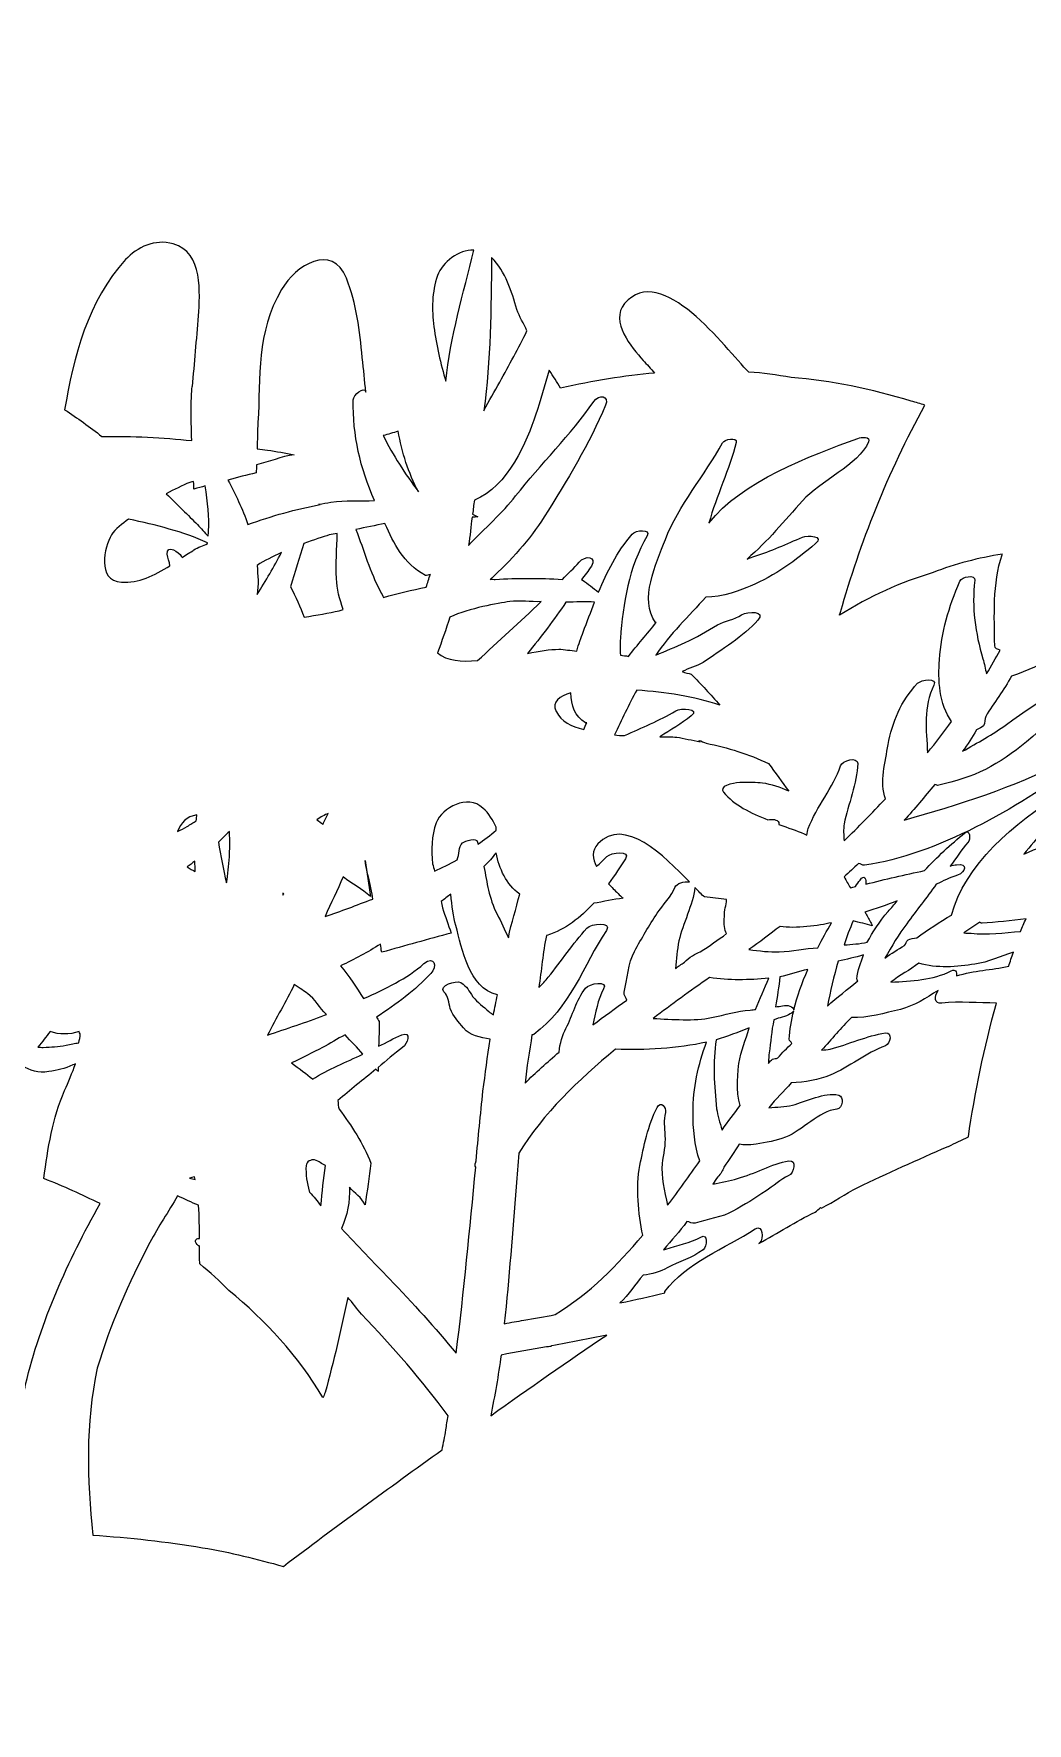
# Model space of a CAD drawing. Extents: x -2 to 9008, y -1000 to 0.
# Drawn here: x 1768.71 to 1790.6, y -716.42 to -679.17 of the extents above; entities that cross this region are included whole.
import ezdxf

# ---------------------------------------------------------------- set-up
doc = ezdxf.new("R2010")
doc.units = 0
doc.header["$MEASUREMENT"] = 0
doc.layers.add('Layer 1', color=7, linetype='Continuous')

# ---------------------------------------------------------------- blocks, each defined once
blk = doc.blocks.new('block 7')
at = {"layer": 'Layer 1', "lineweight": 0}
for points, knots in [([(1144.958, 0), (1144.958, 0), (1144.958, -387.67), (1144.958, -387.67), (1144.958, -387.67), (1144.958, -389.9), (1144.958, -389.9), (1144.958, -389.9), (1144.958, -402.58), (1144.958, -402.58), (1144.958, -402.58), (1144.958, -409.55), (1144.958, -409.55), (1144.958, -409.55), (1144.958, -416.56), (1144.958, -416.56), (1144.958, -416.56), (1144.958, -422.52), (1144.958, -422.52), (1144.958, -422.52), (1144.958, -455.49), (1144.958, -455.49), (1144.958, -455.49), (1144.958, -470.32), (1144.958, -470.32), (1144.958, -470.32), (1144.958, -475.2), (1144.958, -475.2), (1144.678, -475.57), (1144.208, -475.88), (1143.438, -475.88), (1142.388, -475.88), (1143.608, -476.45), (1144.958, -476.67), (1144.958, -476.67), (1144.958, -485.16), (1144.958, -485.16), (1144.958, -485.16), (1144.958, -492.24), (1144.958, -492.24), (1144.958, -492.24), (1144.958, -500.31), (1144.958, -500.31), (1144.958, -500.31), (1144.958, -518.7), (1144.958, -518.7), (1144.958, -518.7), (1144.958, -531.82), (1144.958, -531.82), (1144.958, -531.82), (1144.958, -558.91), (1144.958, -558.91), (1144.958, -558.91), (1144.958, -597.92), (1144.958, -597.92), (1144.958, -597.92), (1144.958, -624.27), (1144.958, -624.27), (1144.958, -624.27), (1144.958, -625.85), (1144.958, -625.85), (1144.958, -625.85), (1144.958, -634.75), (1144.958, -634.75), (1144.958, -634.75), (1144.958, -703.41), (1144.958, -703.41), (1144.958, -703.41), (1144.958, -1000), (1144.958, -1000), (1144.958, -1000), (2144.958, -1000), (2144.958, -1000), (2144.958, -1000), (2144.958, -576.68), (2144.958, -576.68), (2144.958, -576.68), (2144.958, 0), (2144.958, 0), (2144.958, 0), (1144.958, 0), (1144.958, 0)], [0, 0, 0, 0, 1, 1, 1, 2, 2, 2, 3, 3, 3, 4, 4, 4, 5, 5, 5, 6, 6, 6, 7, 7, 7, 8, 8, 8, 9, 9, 9, 10, 10, 10, 11, 11, 11, 12, 12, 12, 13, 13, 13, 14, 14, 14, 15, 15, 15, 16, 16, 16, 17, 17, 17, 18, 18, 18, 19, 19, 19, 20, 20, 20, 21, 21, 21, 22, 22, 22, 23, 23, 23, 24, 24, 24, 25, 25, 25, 26, 26, 26, 27, 27, 27, 27]), ([(1772.338, -685.39), (1772.298, -685.91), (1772.248, -686.43), (1772.208, -686.95), (1772.208, -686.95), (1772.198, -686.95), (1772.198, -686.95), (1772.188, -687.09), (1772.178, -687.23), (1772.178, -687.37), (1772.168, -687.63), (1772.188, -687.88), (1772.188, -688.14), (1771.558, -688.07), (1770.878, -688.04), (1770.208, -688.05), (1769.948, -687.84), (1769.668, -687.64), (1769.388, -687.46), (1769.578, -686.31), (1769.908, -685.04), (1770.728, -684.15), (1770.988, -683.87), (1771.378, -683.69), (1771.778, -683.8), (1772.448, -683.98), (1772.368, -684.91), (1772.338, -685.39)], [0, 0, 0, 0, 1, 1, 1, 2, 2, 2, 3, 3, 3, 4, 4, 4, 5, 5, 5, 6, 6, 6, 7, 7, 7, 8, 8, 8, 9, 9, 9, 9]), ([(1773.858, -688.35), (1773.788, -688.34), (1773.708, -688.33), (1773.628, -688.32), (1773.638, -688.12), (1773.638, -687.93), (1773.648, -687.74), (1773.708, -686.73), (1773.608, -685.76), (1774.168, -684.81), (1774.478, -684.27), (1775.288, -683.78), (1775.598, -684.56), (1775.828, -685.12), (1775.888, -685.72), (1775.948, -686.31), (1775.978, -686.57), (1775.998, -686.82), (1776.028, -687.07), (1775.988, -686.92), (1775.748, -687.14), (1775.748, -687.24), (1775.738, -688.03), (1775.898, -688.74), (1776.218, -689.46), (1775.898, -689.48), (1775.578, -689.44), (1775.258, -689.5), (1775.168, -689.51), (1775.078, -689.53), (1774.988, -689.54), (1774.998, -689.55), (1775.008, -689.55), (1775.018, -689.55), (1774.488, -689.65), (1773.948, -689.8), (1773.428, -689.99), (1773.308, -689.64), (1773.148, -689.32), (1772.988, -689.01), (1773.198, -688.95), (1773.398, -688.9), (1773.608, -688.85), (1773.608, -688.79), (1773.618, -688.73), (1773.618, -688.67), (1773.898, -688.61), (1774.158, -688.49), (1774.448, -688.45), (1774.248, -688.41), (1774.058, -688.38), (1773.858, -688.35)], [0, 0, 0, 0, 1, 1, 1, 2, 2, 2, 3, 3, 3, 4, 4, 4, 5, 5, 5, 6, 6, 6, 7, 7, 7, 8, 8, 8, 9, 9, 9, 10, 10, 10, 11, 11, 11, 12, 12, 12, 13, 13, 13, 14, 14, 14, 15, 15, 15, 16, 16, 16, 17, 17, 17, 17]), ([(1777.788, -686.83), (1777.678, -686.45), (1777.578, -686.04), (1777.528, -685.63), (1777.478, -685.25), (1777.478, -684.86), (1777.608, -684.5), (1777.718, -684.2), (1778.068, -683.93), (1778.408, -683.94), (1778.178, -684.89), (1777.888, -685.86), (1777.788, -686.83)], [0, 0, 0, 0, 1, 1, 1, 2, 2, 2, 3, 3, 3, 4, 4, 4, 4]), ([(1779.768, -687.58), (1779.878, -687.25), (1779.968, -686.92), (1780.068, -686.59), (1780.158, -686.72), (1780.238, -686.85), (1780.318, -686.98), (1781.038, -686.82), (1781.728, -686.71), (1782.388, -686.65), (1782.308, -686.55), (1782.218, -686.46), (1782.138, -686.37), (1781.888, -686.09), (1781.398, -685.51), (1781.728, -685.12), (1782.548, -684.17), (1783.948, -686.11), (1784.468, -686.63), (1784.778, -686.65), (1785.088, -686.69), (1785.398, -686.75), (1786.288, -686.81), (1787.168, -687), (1788.048, -687.27), (1788.148, -687.3), (1788.248, -687.32), (1788.348, -687.36), (1787.528, -688.84), (1786.918, -690.41), (1786.488, -691.92), (1786.478, -691.95), (1786.468, -691.97), (1786.468, -691.99), (1787.128, -691.57), (1787.818, -691.26), (1788.528, -691.05), (1789.018, -690.85), (1789.528, -690.73), (1790.058, -690.64), (1790.058, -690.64), (1790.048, -690.65), (1790.048, -690.66), (1789.838, -691.28), (1789.878, -692.03), (1789.888, -692.66), (1789.888, -692.73), (1789.958, -692.74), (1790.008, -692.76), (1789.908, -692.93), (1789.818, -693.11), (1789.708, -693.28), (1789.678, -693.17), (1789.658, -693.06), (1789.628, -692.95), (1789.458, -692.38), (1789.378, -691.82), (1789.448, -691.22), (1789.468, -691.08), (1789.158, -691.14), (1789.118, -691.24), (1788.878, -691.8), (1788.708, -692.37), (1788.668, -692.97), (1788.638, -693.4), (1788.658, -693.96), (1788.938, -694.33), (1788.768, -694.56), (1788.588, -694.8), (1788.408, -695.02), (1788.378, -694.52), (1788.308, -694.01), (1788.548, -693.53), (1788.638, -693.36), (1788.268, -693.41), (1788.188, -693.49), (1787.818, -693.88), (1787.628, -694.35), (1787.538, -694.84), (1787.478, -695.22), (1787.348, -695.67), (1787.478, -696.04), (1787.178, -696.35), (1786.888, -696.66), (1786.568, -696.96), (1786.558, -696.84), (1786.548, -696.71), (1786.568, -696.59), (1786.658, -696.16), (1786.858, -695.69), (1786.868, -695.26), (1786.868, -695.1), (1786.528, -695.19), (1786.488, -695.31), (1786.328, -695.79), (1785.958, -696.21), (1785.778, -696.69), (1785.758, -696.73), (1785.758, -696.79), (1785.748, -696.84), (1785.578, -696.76), (1785.398, -696.7), (1785.218, -696.63), (1785.188, -696.62), (1785.168, -696.61), (1785.128, -696.6), (1785.128, -696.59), (1785.138, -696.57), (1785.128, -696.56), (1785.098, -696.49), (1784.988, -696.48), (1784.888, -696.5), (1784.508, -696.35), (1784.148, -696.18), (1783.908, -695.89), (1783.858, -695.84), (1783.898, -695.77), (1783.978, -695.74), (1784.178, -695.67), (1784.368, -695.67), (1784.558, -695.68), (1784.628, -695.68), (1784.698, -695.68), (1784.768, -695.69), (1784.968, -695.72), (1785.168, -695.78), (1785.348, -695.87), (1785.198, -695.67), (1785.058, -695.46), (1784.898, -695.26), (1784.468, -695.05), (1783.998, -694.91), (1783.528, -694.81), (1783.478, -694.8), (1783.418, -694.76), (1783.368, -694.75), (1783.378, -694.76), (1783.388, -694.77), (1783.398, -694.78), (1783.218, -694.75), (1783.038, -694.7), (1782.878, -694.68), (1782.778, -694.67), (1782.638, -694.67), (1782.508, -694.67), (1782.738, -694.52), (1782.978, -694.38), (1783.198, -694.21), (1783.408, -694.04), (1782.968, -694.03), (1782.858, -694.1), (1782.488, -694.31), (1782.118, -694.47), (1781.728, -694.64), (1781.658, -694.64), (1781.578, -694.64), (1781.508, -694.63), (1781.668, -694.3), (1781.818, -693.96), (1781.998, -693.64), (1782.638, -693.69), (1783.258, -693.78), (1783.828, -693.97), (1783.628, -693.74), (1783.418, -693.51), (1783.198, -693.29), (1783.138, -693.27), (1783.068, -693.26), (1782.998, -693.23), (1783.148, -693.16), (1783.308, -693.12), (1783.458, -693.03), (1783.858, -692.76), (1784.358, -692.45), (1784.668, -692.1), (1784.848, -691.89), (1784.448, -691.9), (1784.308, -691.98), (1784.148, -692.09), (1783.938, -692.11), (1783.778, -692.2), (1783.538, -692.34), (1783.318, -692.48), (1783.068, -692.59), (1782.848, -692.69), (1782.638, -692.78), (1782.418, -692.87), (1782.718, -692.41), (1783.148, -692.01), (1783.518, -691.59), (1783.858, -691.6), (1784.338, -691.42), (1784.498, -691.35), (1785.058, -691.11), (1785.498, -690.79), (1785.938, -690.41), (1786.138, -690.24), (1785.768, -690.22), (1785.648, -690.27), (1785.308, -690.41), (1784.958, -690.58), (1784.598, -690.69), (1784.548, -690.71), (1784.488, -690.73), (1784.428, -690.75), (1784.888, -690.36), (1785.258, -689.9), (1785.648, -689.47), (1786.028, -689.04), (1786.888, -688.67), (1787.108, -688.17), (1787.158, -688.04), (1786.948, -688.06), (1786.868, -688.09), (1785.828, -688.47), (1784.298, -689.04), (1783.588, -689.96), (1783.748, -689.36), (1784.048, -688.77), (1784.188, -688.18), (1784.218, -688.05), (1783.928, -688.11), (1783.888, -688.19), (1783.498, -688.91), (1782.918, -689.56), (1782.628, -690.32), (1782.418, -690.87), (1782.048, -691.64), (1782.408, -692.15), (1782.418, -692.15), (1782.428, -692.15), (1782.428, -692.15), (1782.228, -692.4), (1782.008, -692.64), (1781.818, -692.9), (1781.758, -692.88), (1781.698, -692.88), (1781.638, -692.87), (1781.628, -692.74), (1781.628, -692.62), (1781.638, -692.5), (1781.698, -691.74), (1781.818, -690.93), (1782.228, -690.24), (1782.318, -690.08), (1781.968, -690.11), (1781.898, -690.2), (1781.558, -690.6), (1781.338, -691.04), (1781.158, -691.48), (1781.038, -691.39), (1780.918, -691.3), (1780.798, -691.21), (1780.798, -691.21), (1780.788, -691.21), (1780.778, -691.21), (1780.848, -691.11), (1780.928, -691.01), (1780.998, -690.91), (1781.128, -690.69), (1780.858, -690.66), (1780.728, -690.82), (1780.618, -690.95), (1780.478, -691.07), (1780.358, -691.2), (1779.858, -691.17), (1779.368, -691.17), (1778.878, -691.2), (1778.848, -691.2), (1778.808, -691.19), (1778.768, -691.2), (1779.228, -690.78), (1779.638, -690.33), (1779.958, -689.82), (1780.458, -689.03), (1780.958, -688.2), (1781.308, -687.36), (1781.398, -687.15), (1781.168, -687.1), (1781.048, -687.28), (1780.548, -688.01), (1779.878, -688.66), (1779.328, -689.36), (1779.048, -689.73), (1778.638, -690.08), (1778.288, -690.45), (1778.328, -690.24), (1778.338, -690.03), (1778.368, -689.83), (1778.418, -689.83), (1778.458, -689.82), (1778.498, -689.82), (1778.458, -689.8), (1778.418, -689.78), (1778.378, -689.76), (1778.398, -689.66), (1778.398, -689.56), (1778.418, -689.45), (1779.158, -689.17), (1779.588, -688.12), (1779.768, -687.58)], [0, 0, 0, 0, 1, 1, 1, 2, 2, 2, 3, 3, 3, 4, 4, 4, 5, 5, 5, 6, 6, 6, 7, 7, 7, 8, 8, 8, 9, 9, 9, 10, 10, 10, 11, 11, 11, 12, 12, 12, 13, 13, 13, 14, 14, 14, 15, 15, 15, 16, 16, 16, 17, 17, 17, 18, 18, 18, 19, 19, 19, 20, 20, 20, 21, 21, 21, 22, 22, 22, 23, 23, 23, 24, 24, 24, 25, 25, 25, 26, 26, 26, 27, 27, 27, 28, 28, 28, 29, 29, 29, 30, 30, 30, 31, 31, 31, 32, 32, 32, 33, 33, 33, 34, 34, 34, 35, 35, 35, 36, 36, 36, 37, 37, 37, 38, 38, 38, 39, 39, 39, 40, 40, 40, 41, 41, 41, 42, 42, 42, 43, 43, 43, 44, 44, 44, 45, 45, 45, 46, 46, 46, 47, 47, 47, 48, 48, 48, 49, 49, 49, 50, 50, 50, 51, 51, 51, 52, 52, 52, 53, 53, 53, 54, 54, 54, 55, 55, 55, 56, 56, 56, 57, 57, 57, 58, 58, 58, 59, 59, 59, 60, 60, 60, 61, 61, 61, 62, 62, 62, 63, 63, 63, 64, 64, 64, 65, 65, 65, 66, 66, 66, 67, 67, 67, 68, 68, 68, 69, 69, 69, 70, 70, 70, 71, 71, 71, 72, 72, 72, 73, 73, 73, 74, 74, 74, 75, 75, 75, 76, 76, 76, 77, 77, 77, 78, 78, 78, 79, 79, 79, 80, 80, 80, 81, 81, 81, 82, 82, 82, 83, 83, 83, 84, 84, 84, 85, 85, 85, 86, 86, 86, 87, 87, 87, 88, 88, 88, 89, 89, 89, 90, 90, 90, 91, 91, 91, 92, 92, 92, 93, 93, 93, 94, 94, 94, 95, 95, 95, 96, 96, 96, 97, 97, 97, 98, 98, 98, 99, 99, 99, 100, 100, 100, 100]), ([(1778.628, -687.48), (1778.778, -686.36), (1778.788, -685.22), (1778.798, -684.1), (1779.108, -684.42), (1779.238, -684.85), (1779.358, -685.25), (1779.408, -685.41), (1779.508, -685.56), (1779.578, -685.72), (1779.388, -686.1), (1779.188, -686.47), (1778.978, -686.85), (1778.868, -687.05), (1778.748, -687.26), (1778.628, -687.48)], [0, 0, 0, 0, 1, 1, 1, 2, 2, 2, 3, 3, 3, 4, 4, 4, 5, 5, 5, 5]), ([(1776.408, -688.03), (1776.518, -688), (1776.628, -687.97), (1776.738, -687.93), (1776.828, -688.4), (1776.958, -688.85), (1777.188, -689.27), (1776.888, -688.87), (1776.628, -688.46), (1776.408, -688.03)], [0, 0, 0, 0, 1, 1, 1, 2, 2, 2, 3, 3, 3, 3]), ([(1772.548, -690.25), (1772.468, -690.16), (1772.398, -690.08), (1772.318, -689.99), (1772.108, -689.79), (1771.878, -689.55), (1771.628, -689.31), (1771.808, -689.22), (1771.978, -689.13), (1772.148, -689.06), (1772.178, -689.05), (1772.198, -689.05), (1772.228, -689.04), (1772.238, -689.1), (1772.238, -689.14), (1772.238, -689.21), (1772.328, -689.18), (1772.408, -689.16), (1772.488, -689.14), (1772.528, -689.49), (1772.588, -689.84), (1772.558, -690.13), (1772.558, -690.17), (1772.558, -690.21), (1772.548, -690.25)], [0, 0, 0, 0, 1, 1, 1, 2, 2, 2, 3, 3, 3, 4, 4, 4, 5, 5, 5, 6, 6, 6, 7, 7, 7, 8, 8, 8, 8]), ([(1772.238, -690.55), (1772.168, -690.6), (1772.058, -690.66), (1771.978, -690.72), (1771.968, -690.71), (1771.968, -690.7), (1771.958, -690.69), (1771.918, -690.6), (1771.638, -690.42), (1771.648, -690.64), (1771.658, -690.73), (1771.698, -690.81), (1771.708, -690.9), (1771.368, -691.11), (1771.018, -691.29), (1770.638, -691.26), (1770.088, -691.22), (1770.268, -690.49), (1770.418, -690.22), (1770.498, -690.08), (1770.668, -689.98), (1770.798, -689.87), (1771.408, -690), (1771.998, -690.15), (1772.538, -690.39), (1772.538, -690.4), (1772.538, -690.4), (1772.538, -690.41), (1772.448, -690.46), (1772.328, -690.49), (1772.238, -690.55)], [0, 0, 0, 0, 1, 1, 1, 2, 2, 2, 3, 3, 3, 4, 4, 4, 5, 5, 5, 6, 6, 6, 7, 7, 7, 8, 8, 8, 9, 9, 9, 10, 10, 10, 10]), ([(1775.378, -691.18), (1775.388, -691.41), (1775.448, -691.64), (1775.528, -691.86), (1775.498, -691.87), (1775.468, -691.88), (1775.438, -691.89), (1775.218, -691.94), (1774.938, -691.99), (1774.668, -692.03), (1774.578, -691.81), (1774.478, -691.58), (1774.368, -691.36), (1774.458, -691.04), (1774.558, -690.72), (1774.658, -690.41), (1774.878, -690.33), (1775.088, -690.26), (1775.218, -690.22), (1775.278, -690.2), (1775.338, -690.2), (1775.398, -690.19), (1775.388, -690.52), (1775.358, -690.85), (1775.378, -691.18)], [0, 0, 0, 0, 1, 1, 1, 2, 2, 2, 3, 3, 3, 4, 4, 4, 5, 5, 5, 6, 6, 6, 7, 7, 7, 8, 8, 8, 8]), ([(1776.448, -689.97), (1776.648, -690.41), (1776.848, -690.84), (1777.338, -691.11), (1777.368, -691.13), (1777.408, -691.09), (1777.448, -691.09), (1777.418, -691.18), (1777.388, -691.28), (1777.358, -691.37), (1777.048, -691.44), (1776.728, -691.5), (1776.418, -691.6), (1776.398, -691.56), (1776.368, -691.51), (1776.348, -691.47), (1776.118, -691.04), (1775.988, -690.56), (1775.808, -690.1), (1776.018, -690.05), (1776.238, -690.01), (1776.448, -689.97)], [0, 0, 0, 0, 1, 1, 1, 2, 2, 2, 3, 3, 3, 4, 4, 4, 5, 5, 5, 6, 6, 6, 7, 7, 7, 7]), ([(1793.458, -690.54), (1794.978, -690.63), (1796.498, -690.77), (1798.038, -690.75), (1798.938, -690.74), (1799.798, -690.61), (1800.628, -690.41), (1800.758, -690.62), (1800.888, -690.82), (1801.018, -691.03), (1800.718, -690.91), (1800.398, -690.85), (1800.058, -690.85), (1799.928, -690.85), (1799.798, -690.86), (1799.668, -690.88), (1799.528, -690.89), (1799.388, -690.88), (1799.248, -690.91), (1799.298, -690.92), (1799.338, -690.93), (1799.388, -690.93), (1798.118, -691.15), (1796.758, -691.85), (1795.908, -692.33), (1795.648, -692.47), (1795.438, -692.65), (1795.198, -692.81), (1795.078, -692.74), (1794.948, -692.68), (1794.828, -692.62), (1794.658, -692.54), (1794.488, -692.45), (1794.318, -692.37), (1794.038, -692.23), (1793.758, -692.09), (1793.488, -691.96), (1793.228, -691.83), (1792.838, -692.38), (1793.038, -692.54), (1793.428, -692.86), (1793.828, -693.18), (1794.228, -693.5), (1793.058, -694.48), (1792.138, -695.66), (1791.428, -696.94), (1791.118, -697.04), (1790.798, -697.12), (1790.528, -697.26), (1790.818, -696.9), (1791.128, -696.54), (1791.438, -696.2), (1791.498, -696.13), (1791.518, -695.85), (1791.358, -695.94), (1790.328, -696.53), (1789.208, -697.53), (1788.938, -698.6), (1788.668, -698.75), (1788.418, -698.93), (1788.168, -699.1), (1788.098, -699.12), (1788.028, -699.11), (1787.978, -699.15), (1787.938, -699.18), (1787.928, -699.23), (1787.898, -699.27), (1787.758, -699.36), (1787.608, -699.44), (1787.468, -699.55), (1787.618, -699.29), (1787.768, -699.03), (1787.948, -698.79), (1788.158, -698.5), (1788.388, -698.22), (1788.598, -697.92), (1788.748, -697.85), (1788.898, -697.77), (1789.068, -697.72), (1789.248, -697.65), (1789.308, -697.46), (1789.048, -697.49), (1789.008, -697.49), (1788.958, -697.51), (1788.908, -697.52), (1789.038, -697.35), (1789.148, -697.16), (1789.298, -697), (1789.358, -696.94), (1789.348, -696.69), (1789.228, -696.79), (1788.918, -697.04), (1788.618, -697.32), (1788.338, -697.62), (1787.908, -697.71), (1787.478, -697.81), (1787.048, -697.92), (1787.058, -697.81), (1787.018, -697.69), (1786.918, -697.83), (1786.888, -697.87), (1786.848, -697.93), (1786.818, -697.97), (1786.778, -697.98), (1786.748, -697.99), (1786.708, -698), (1786.658, -697.92), (1786.618, -697.84), (1786.568, -697.76), (1786.678, -697.66), (1786.778, -697.56), (1786.888, -697.46), (1786.938, -697.46), (1786.958, -697.51), (1787.018, -697.5), (1788.608, -697.28), (1790.418, -696.22), (1791.638, -695.32), (1791.848, -695.17), (1791.538, -695.14), (1791.408, -695.21), (1790.318, -695.79), (1789.098, -696.16), (1787.888, -696.51), (1788.128, -696.26), (1788.338, -695.99), (1788.568, -695.72), (1788.588, -695.72), (1788.608, -695.74), (1788.628, -695.74), (1789.428, -695.58), (1789.988, -695.28), (1790.588, -694.78), (1791.318, -694.15), (1792.128, -693.47), (1792.728, -692.74), (1792.828, -692.61), (1792.478, -692.64), (1792.408, -692.71), (1791.748, -693.33), (1790.898, -693.85), (1790.148, -694.4), (1789.838, -694.62), (1789.508, -694.8), (1789.178, -694.99), (1789.298, -694.84), (1789.378, -694.68), (1789.488, -694.52), (1789.538, -694.49), (1789.608, -694.46), (1789.638, -694.43), (1789.688, -694.36), (1789.658, -694.28), (1789.688, -694.22), (1789.878, -693.92), (1790.088, -693.64), (1790.258, -693.33), (1791.638, -692.9), (1792.788, -691.67), (1793.458, -690.54)], [0, 0, 0, 0, 1, 1, 1, 2, 2, 2, 3, 3, 3, 4, 4, 4, 5, 5, 5, 6, 6, 6, 7, 7, 7, 8, 8, 8, 9, 9, 9, 10, 10, 10, 11, 11, 11, 12, 12, 12, 13, 13, 13, 14, 14, 14, 15, 15, 15, 16, 16, 16, 17, 17, 17, 18, 18, 18, 19, 19, 19, 20, 20, 20, 21, 21, 21, 22, 22, 22, 23, 23, 23, 24, 24, 24, 25, 25, 25, 26, 26, 26, 27, 27, 27, 28, 28, 28, 29, 29, 29, 30, 30, 30, 31, 31, 31, 32, 32, 32, 33, 33, 33, 34, 34, 34, 35, 35, 35, 36, 36, 36, 37, 37, 37, 38, 38, 38, 39, 39, 39, 40, 40, 40, 41, 41, 41, 42, 42, 42, 43, 43, 43, 44, 44, 44, 45, 45, 45, 46, 46, 46, 47, 47, 47, 48, 48, 48, 49, 49, 49, 50, 50, 50, 51, 51, 51, 52, 52, 52, 53, 53, 53, 53]), ([(1773.628, -690.89), (1773.788, -690.79), (1773.978, -690.69), (1774.168, -690.61), (1773.998, -690.92), (1773.828, -691.23), (1773.628, -691.53), (1773.668, -691.32), (1773.648, -691.11), (1773.628, -690.89)], [0, 0, 0, 0, 1, 1, 1, 2, 2, 2, 3, 3, 3, 3]), ([(1778.488, -692.99), (1778.138, -693.02), (1777.808, -693), (1777.608, -692.82), (1777.698, -692.56), (1777.798, -692.3), (1777.878, -692.03), (1778.318, -691.84), (1778.928, -691.72), (1779.198, -691.69), (1779.428, -691.66), (1779.658, -691.7), (1779.888, -691.69), (1779.418, -692.14), (1778.948, -692.57), (1778.488, -692.99)], [0, 0, 0, 0, 1, 1, 1, 2, 2, 2, 3, 3, 3, 4, 4, 4, 5, 5, 5, 5]), ([(1780.818, -692.36), (1780.768, -692.48), (1780.718, -692.63), (1780.678, -692.78), (1780.538, -692.77), (1780.408, -692.74), (1780.278, -692.74), (1780.088, -692.74), (1779.848, -692.78), (1779.588, -692.83), (1779.898, -692.46), (1780.168, -692.09), (1780.438, -691.7), (1780.648, -691.7), (1780.858, -691.69), (1781.068, -691.7), (1780.988, -691.92), (1780.898, -692.13), (1780.818, -692.36)], [0, 0, 0, 0, 1, 1, 1, 2, 2, 2, 3, 3, 3, 4, 4, 4, 5, 5, 5, 6, 6, 6, 6]), ([(1780.548, -693.7), (1780.558, -693.97), (1780.628, -694.23), (1780.868, -694.36), (1780.878, -694.37), (1780.888, -694.36), (1780.898, -694.36), (1780.868, -694.41), (1780.858, -694.46), (1780.828, -694.51), (1780.558, -694.44), (1780.328, -694.33), (1780.228, -694.12), (1780.228, -694.12), (1780.218, -694.11), (1780.218, -694.11), (1780.118, -693.89), (1780.298, -693.78), (1780.548, -693.7)], [0, 0, 0, 0, 1, 1, 1, 2, 2, 2, 3, 3, 3, 4, 4, 4, 5, 5, 5, 6, 6, 6, 6]), ([(1777.578, -696.57), (1777.708, -696.23), (1778.268, -695.93), (1778.608, -696.24), (1778.738, -696.36), (1778.828, -696.51), (1778.898, -696.66), (1778.898, -696.66), (1778.898, -696.73), (1778.898, -696.73), (1778.768, -696.84), (1778.638, -696.94), (1778.498, -697.04), (1778.498, -697.02), (1778.488, -697.01), (1778.488, -696.99), (1778.478, -696.88), (1778.208, -696.96), (1778.158, -697.01), (1778.068, -697.1), (1778.088, -697.26), (1778.038, -697.38), (1777.868, -697.48), (1777.708, -697.55), (1777.538, -697.63), (1777.528, -697.58), (1777.508, -697.52), (1777.498, -697.47), (1777.468, -697.16), (1777.468, -696.86), (1777.578, -696.57)], [0, 0, 0, 0, 1, 1, 1, 2, 2, 2, 3, 3, 3, 4, 4, 4, 5, 5, 5, 6, 6, 6, 7, 7, 7, 8, 8, 8, 9, 9, 9, 10, 10, 10, 10]), ([(1772.088, -696.65), (1772.028, -696.69), (1771.948, -696.72), (1771.878, -696.76), (1771.948, -696.56), (1772.078, -696.43), (1772.298, -696.39), (1772.298, -696.43), (1772.298, -696.47), (1772.288, -696.52), (1772.228, -696.56), (1772.158, -696.6), (1772.088, -696.65)], [0, 0, 0, 0, 1, 1, 1, 2, 2, 2, 3, 3, 3, 4, 4, 4, 4]), ([(1775.078, -696.6), (1775.038, -696.57), (1774.998, -696.53), (1774.948, -696.5), (1775.028, -696.44), (1775.118, -696.39), (1775.198, -696.36), (1775.158, -696.44), (1775.118, -696.52), (1775.078, -696.6)], [0, 0, 0, 0, 1, 1, 1, 2, 2, 2, 3, 3, 3, 3]), ([(1782.838, -697.99), (1782.778, -698.16), (1782.558, -698.4), (1782.448, -698.56), (1782.268, -698.83), (1782.108, -699.11), (1781.948, -699.4), (1781.808, -699.66), (1781.788, -700.02), (1781.718, -700.3), (1781.708, -700.38), (1781.778, -700.42), (1781.778, -700.48), (1781.528, -700.65), (1781.278, -700.84), (1781.028, -701.02), (1781.098, -700.76), (1781.128, -700.47), (1781.268, -700.23), (1781.388, -700.03), (1780.948, -700.11), (1780.868, -700.21), (1780.658, -700.48), (1780.588, -700.81), (1780.438, -701.1), (1780.368, -701.24), (1780.298, -701.44), (1780.288, -701.62), (1780.028, -701.85), (1779.758, -702.07), (1779.538, -702.31), (1779.568, -701.95), (1779.638, -701.6), (1779.688, -701.24), (1779.698, -701.24), (1779.718, -701.24), (1779.728, -701.23), (1780.518, -700.66), (1780.828, -699.7), (1781.328, -698.94), (1781.458, -698.74), (1780.988, -698.78), (1780.898, -698.89), (1780.588, -699.24), (1780.328, -699.61), (1780.048, -699.97), (1779.988, -700.05), (1779.908, -700.13), (1779.838, -700.2), (1779.898, -699.82), (1779.928, -699.43), (1780.008, -699.05), (1780.008, -699.05), (1780.008, -699.05), (1780.018, -699.05), (1780.428, -698.92), (1780.758, -698.65), (1781.048, -698.34), (1781.258, -698.31), (1781.488, -698.25), (1781.698, -698.23), (1781.618, -698.16), (1781.548, -698.09), (1781.478, -698.02), (1781.448, -697.99), (1781.418, -697.95), (1781.378, -697.91), (1781.518, -697.72), (1781.638, -697.53), (1781.748, -697.36), (1781.878, -697.16), (1781.428, -697.22), (1781.338, -697.31), (1781.258, -697.39), (1781.188, -697.46), (1781.108, -697.53), (1781.028, -697.36), (1780.998, -697.18), (1781.138, -697.03), (1781.718, -696.41), (1782.608, -697.3), (1783.158, -697.87), (1783.038, -697.85), (1782.878, -697.9), (1782.838, -697.99)], [0, 0, 0, 0, 1, 1, 1, 2, 2, 2, 3, 3, 3, 4, 4, 4, 5, 5, 5, 6, 6, 6, 7, 7, 7, 8, 8, 8, 9, 9, 9, 10, 10, 10, 11, 11, 11, 12, 12, 12, 13, 13, 13, 14, 14, 14, 15, 15, 15, 16, 16, 16, 17, 17, 17, 18, 18, 18, 19, 19, 19, 20, 20, 20, 21, 21, 21, 22, 22, 22, 23, 23, 23, 24, 24, 24, 25, 25, 25, 26, 26, 26, 27, 27, 27, 28, 28, 28, 28]), ([(1773.018, -696.76), (1773.038, -696.96), (1773.028, -697.17), (1773.018, -697.32), (1772.998, -697.51), (1772.988, -697.7), (1772.958, -697.89), (1772.878, -697.59), (1772.828, -697.29), (1772.778, -696.99), (1772.858, -696.91), (1772.938, -696.84), (1773.018, -696.76)], [0, 0, 0, 0, 1, 1, 1, 2, 2, 2, 3, 3, 3, 4, 4, 4, 4]), ([(1778.918, -698.58), (1778.738, -698.23), (1778.698, -697.88), (1778.628, -697.53), (1778.738, -697.44), (1778.808, -697.33), (1778.898, -697.23), (1778.968, -697.58), (1779.118, -697.92), (1779.418, -698.14), (1779.338, -698.46), (1779.238, -698.77), (1779.168, -699.1), (1779.088, -698.93), (1779.008, -698.75), (1778.918, -698.58)], [0, 0, 0, 0, 1, 1, 1, 2, 2, 2, 3, 3, 3, 4, 4, 4, 5, 5, 5, 5]), ([(1772.088, -697.54), (1772.148, -697.5), (1772.198, -697.45), (1772.258, -697.41), (1772.258, -697.49), (1772.268, -697.57), (1772.268, -697.64), (1772.218, -697.61), (1772.138, -697.58), (1772.088, -697.54)], [0, 0, 0, 0, 1, 1, 1, 2, 2, 2, 3, 3, 3, 3]), ([(1776.008, -697.4), (1776.048, -697.68), (1776.148, -697.96), (1776.178, -698.25), (1775.818, -698.38), (1775.478, -698.52), (1775.128, -698.63), (1775.258, -698.34), (1775.398, -698.05), (1775.528, -697.76), (1775.718, -697.92), (1775.948, -698.02), (1776.128, -698.19), (1776.098, -697.93), (1776.048, -697.66), (1776.008, -697.4)], [0, 0, 0, 0, 1, 1, 1, 2, 2, 2, 3, 3, 3, 4, 4, 4, 5, 5, 5, 5]), ([(1783.978, -699.01), (1783.788, -699.15), (1783.598, -699.28), (1783.398, -699.41), (1783.308, -699.44), (1783.138, -699.54), (1783.048, -699.64), (1782.978, -699.69), (1782.908, -699.73), (1782.848, -699.78), (1782.868, -699.57), (1782.888, -699.37), (1782.928, -699.17), (1783.008, -698.79), (1783.238, -698.38), (1783.278, -697.99), (1783.358, -698.08), (1783.428, -698.15), (1783.488, -698.2), (1783.658, -698.21), (1783.818, -698.24), (1783.978, -698.26), (1783.968, -698.38), (1783.928, -698.5), (1783.928, -698.63), (1783.918, -698.81), (1783.928, -698.92), (1783.978, -699.01)], [0, 0, 0, 0, 1, 1, 1, 2, 2, 2, 3, 3, 3, 4, 4, 4, 5, 5, 5, 6, 6, 6, 7, 7, 7, 8, 8, 8, 9, 9, 9, 9]), ([(1774.198, -698.16), (1774.198, -698.16), (1774.198, -698.12), (1774.198, -698.12), (1774.208, -698.12), (1774.208, -698.13), (1774.218, -698.13), (1774.208, -698.14), (1774.198, -698.15), (1774.198, -698.16)], [0, 0, 0, 0, 1, 1, 1, 2, 2, 2, 3, 3, 3, 3]), ([(1777.908, -699), (1777.838, -698.81), (1777.778, -698.63), (1777.718, -698.44), (1777.708, -698.4), (1777.698, -698.34), (1777.688, -698.3), (1777.758, -698.25), (1777.828, -698.19), (1777.898, -698.14), (1777.928, -698.39), (1777.958, -698.65), (1778.008, -698.83), (1778.158, -699.35), (1778.278, -700.2), (1778.928, -700.36), (1778.898, -700.51), (1778.868, -700.65), (1778.838, -700.8), (1778.808, -700.77), (1778.768, -700.76), (1778.738, -700.73), (1778.618, -700.61), (1778.488, -700.53), (1778.388, -700.4), (1778.288, -700.27), (1778.268, -700.18), (1778.118, -700.09), (1778.008, -700.03), (1777.628, -700.16), (1777.748, -700.29), (1777.848, -700.38), (1777.848, -700.54), (1777.888, -700.66), (1777.948, -700.84), (1778.068, -700.95), (1778.178, -701.09), (1778.328, -701.27), (1778.548, -701.29), (1778.768, -701.34), (1778.708, -701.72), (1778.658, -702.1), (1778.608, -702.48), (1778.558, -703), (1778.498, -703.51), (1778.458, -704.02), (1778.458, -704.03), (1778.448, -704.05), (1778.448, -704.05), (1778.428, -704.1), (1778.428, -704.13), (1778.448, -704.16), (1778.318, -705.53), (1778.188, -706.89), (1778.018, -708.26), (1777.548, -707.7), (1777.068, -707.16), (1776.548, -706.62), (1776.198, -706.26), (1775.848, -705.89), (1775.488, -705.51), (1775.618, -705.22), (1775.678, -704.92), (1775.668, -704.6), (1775.778, -704.74), (1775.938, -704.82), (1776.008, -704.99), (1776.058, -704.68), (1776.098, -704.38), (1776.138, -704.07), (1775.968, -703.64), (1775.708, -703.24), (1775.438, -702.88), (1775.418, -702.82), (1775.418, -702.76), (1775.408, -702.69), (1775.678, -702.46), (1775.968, -702.23), (1776.248, -702), (1776.268, -702.02), (1776.288, -702.03), (1776.298, -702.05), (1776.298, -702.05), (1776.298, -701.96), (1776.298, -701.96), (1776.478, -701.81), (1776.648, -701.66), (1776.838, -701.52), (1776.938, -701.45), (1777.048, -701.15), (1776.818, -701.24), (1776.638, -701.31), (1776.488, -701.42), (1776.308, -701.49), (1776.318, -701.31), (1776.318, -701.13), (1776.318, -700.95), (1776.308, -700.91), (1776.278, -700.88), (1776.258, -700.85), (1776.698, -700.57), (1777.118, -700.25), (1777.458, -699.89), (1777.608, -699.73), (1777.538, -699.48), (1777.308, -699.67), (1776.928, -700), (1776.458, -700.23), (1775.978, -700.44), (1775.818, -700.2), (1775.668, -699.95), (1775.468, -699.72), (1775.778, -699.58), (1776.068, -699.42), (1776.348, -699.24), (1776.368, -699.3), (1776.358, -699.36), (1776.378, -699.42), (1776.888, -699.28), (1777.398, -699.13), (1777.908, -699)], [0, 0, 0, 0, 1, 1, 1, 2, 2, 2, 3, 3, 3, 4, 4, 4, 5, 5, 5, 6, 6, 6, 7, 7, 7, 8, 8, 8, 9, 9, 9, 10, 10, 10, 11, 11, 11, 12, 12, 12, 13, 13, 13, 14, 14, 14, 15, 15, 15, 16, 16, 16, 17, 17, 17, 18, 18, 18, 19, 19, 19, 20, 20, 20, 21, 21, 21, 22, 22, 22, 23, 23, 23, 24, 24, 24, 25, 25, 25, 26, 26, 26, 27, 27, 27, 28, 28, 28, 29, 29, 29, 30, 30, 30, 31, 31, 31, 32, 32, 32, 33, 33, 33, 34, 34, 34, 35, 35, 35, 36, 36, 36, 37, 37, 37, 38, 38, 38, 39, 39, 39, 40, 40, 40, 40]), ([(1787.148, -698.76), (1787.118, -698.68), (1787.068, -698.61), (1787.028, -698.54), (1787.258, -698.46), (1787.508, -698.38), (1787.738, -698.29), (1787.678, -698.37), (1787.608, -698.44), (1787.538, -698.52), (1787.348, -698.75), (1787.198, -698.97), (1787.078, -699.2), (1786.908, -699.24), (1786.738, -699.24), (1786.568, -699.26), (1786.618, -699.08), (1786.698, -698.91), (1786.768, -698.73), (1786.908, -698.77), (1787.048, -698.79), (1787.188, -698.84), (1787.178, -698.81), (1787.168, -698.78), (1787.148, -698.76)], [0, 0, 0, 0, 1, 1, 1, 2, 2, 2, 3, 3, 3, 4, 4, 4, 5, 5, 5, 6, 6, 6, 7, 7, 7, 8, 8, 8, 8]), ([(1785.988, -699.32), (1785.708, -699.34), (1785.428, -699.4), (1785.138, -699.41), (1784.928, -699.42), (1784.698, -699.39), (1784.468, -699.36), (1784.708, -699.2), (1784.928, -699.02), (1785.158, -698.85), (1785.498, -698.91), (1786.018, -698.83), (1786.288, -698.77), (1786.188, -698.95), (1786.088, -699.13), (1785.988, -699.32)], [0, 0, 0, 0, 1, 1, 1, 2, 2, 2, 3, 3, 3, 4, 4, 4, 5, 5, 5, 5]), ([(1789.368, -699), (1789.318, -699), (1789.258, -699), (1789.208, -698.99), (1789.328, -698.92), (1789.438, -698.83), (1789.558, -698.76), (1789.578, -698.76), (1789.578, -698.79), (1789.608, -698.78), (1789.908, -698.76), (1790.248, -698.73), (1790.578, -698.68), (1790.538, -698.77), (1790.488, -698.87), (1790.458, -698.96), (1790.088, -698.99), (1789.728, -699.04), (1789.368, -699)], [0, 0, 0, 0, 1, 1, 1, 2, 2, 2, 3, 3, 3, 4, 4, 4, 5, 5, 5, 6, 6, 6, 6]), ([(1786.998, -699.48), (1786.938, -699.65), (1786.868, -699.81), (1786.848, -700.01), (1786.848, -700.02), (1786.868, -700.03), (1786.868, -700.05), (1786.648, -700.24), (1786.408, -700.41), (1786.198, -700.61), (1786.268, -700.28), (1786.338, -699.95), (1786.438, -699.62), (1786.618, -699.57), (1786.808, -699.54), (1786.998, -699.48)], [0, 0, 0, 0, 1, 1, 1, 2, 2, 2, 3, 3, 3, 4, 4, 4, 5, 5, 5, 5]), ([(1789.048, -699.94), (1789.048, -699.85), (1789.028, -699.78), (1788.928, -699.83), (1788.518, -700.04), (1788.058, -700.05), (1787.598, -700.08), (1787.788, -699.93), (1788.018, -699.81), (1788.218, -699.66), (1788.598, -699.78), (1789.068, -699.75), (1789.448, -699.68), (1789.748, -699.64), (1790.018, -699.51), (1790.298, -699.42), (1790.258, -699.52), (1790.228, -699.63), (1790.198, -699.73), (1789.808, -699.81), (1789.438, -699.82), (1789.048, -699.94)], [0, 0, 0, 0, 1, 1, 1, 2, 2, 2, 3, 3, 3, 4, 4, 4, 5, 5, 5, 6, 6, 6, 7, 7, 7, 7]), ([(1785.208, -700.6), (1785.158, -700.62), (1785.108, -700.61), (1785.058, -700.62), (1785.088, -700.4), (1785.138, -700.18), (1785.148, -699.96), (1785.358, -699.93), (1785.558, -699.84), (1785.768, -699.8), (1785.638, -700.1), (1785.538, -700.39), (1785.458, -700.69), (1785.458, -700.62), (1785.318, -700.57), (1785.208, -700.6)], [0, 0, 0, 0, 1, 1, 1, 2, 2, 2, 3, 3, 3, 4, 4, 4, 5, 5, 5, 5]), ([(1774.448, -700.13), (1774.568, -700.21), (1774.688, -700.29), (1774.738, -700.33), (1774.918, -700.46), (1774.998, -700.64), (1775.158, -700.79), (1775.148, -700.8), (1775.128, -700.8), (1775.118, -700.81), (1774.708, -700.97), (1774.278, -701.1), (1773.858, -701.25), (1774.048, -700.87), (1774.268, -700.51), (1774.448, -700.13)], [0, 0, 0, 0, 1, 1, 1, 2, 2, 2, 3, 3, 3, 4, 4, 4, 5, 5, 5, 5]), ([(1784.608, -705.52), (1783.948, -705.95), (1783.078, -706.27), (1782.618, -706.9), (1782.618, -706.9), (1782.618, -706.93), (1782.618, -706.93), (1782.288, -707), (1781.968, -707.09), (1781.628, -707.15), (1781.828, -706.97), (1781.958, -706.74), (1782.138, -706.54), (1782.328, -706.52), (1782.528, -706.46), (1782.668, -706.38), (1782.928, -706.24), (1783.228, -706.16), (1783.458, -705.98), (1783.548, -705.91), (1783.578, -705.6), (1783.408, -705.7), (1783.178, -705.83), (1782.888, -705.88), (1782.638, -705.97), (1782.618, -705.97), (1782.608, -705.98), (1782.588, -705.98), (1782.758, -705.77), (1782.948, -705.58), (1783.098, -705.36), (1783.168, -705.36), (1783.208, -705.41), (1783.288, -705.39), (1783.548, -705.31), (1783.888, -705.26), (1784.118, -705.13), (1784.368, -704.98), (1784.608, -704.85), (1784.848, -704.68), (1784.988, -704.59), (1785.188, -704.41), (1785.338, -704.35), (1785.468, -704.29), (1785.538, -703.99), (1785.348, -704.02), (1784.978, -704.08), (1784.588, -704.31), (1784.218, -704.41), (1784.048, -704.46), (1783.858, -704.49), (1783.678, -704.53), (1783.708, -704.48), (1783.748, -704.42), (1783.788, -704.37), (1783.848, -704.31), (1783.888, -704.23), (1783.918, -704.16), (1784.038, -703.99), (1784.148, -703.81), (1784.258, -703.65), (1784.358, -703.68), (1784.458, -703.67), (1784.628, -703.65), (1784.848, -703.61), (1785.068, -703.58), (1785.278, -703.5), (1785.658, -703.35), (1786.008, -702.92), (1786.408, -702.88), (1786.538, -702.86), (1786.568, -702.6), (1786.448, -702.57), (1786.128, -702.5), (1785.738, -702.71), (1785.428, -702.79), (1785.268, -702.83), (1785.078, -702.83), (1784.908, -702.85), (1785.058, -702.65), (1785.248, -702.49), (1785.398, -702.3), (1785.698, -702.29), (1786.018, -702.23), (1786.258, -702.13), (1786.688, -701.95), (1787.048, -701.64), (1787.478, -701.48), (1787.588, -701.44), (1787.638, -701.18), (1787.478, -701.2), (1787.078, -701.26), (1786.658, -701.45), (1786.258, -701.56), (1786.198, -701.57), (1786.138, -701.57), (1786.068, -701.58), (1786.298, -701.34), (1786.498, -701.08), (1786.728, -700.86), (1787.088, -700.88), (1787.468, -700.76), (1787.808, -700.68), (1788.118, -700.6), (1788.378, -700.43), (1788.638, -700.26), (1788.558, -700.41), (1788.548, -700.56), (1788.718, -700.54), (1789.128, -700.5), (1789.528, -700.54), (1789.928, -700.54), (1789.648, -701.53), (1789.448, -702.52), (1789.308, -703.49), (1789.158, -703.56), (1789.018, -703.63), (1788.868, -703.7), (1788.868, -703.7), (1788.858, -703.7), (1788.858, -703.7), (1788.188, -704), (1787.518, -704.29), (1786.868, -704.61), (1786.588, -704.74), (1786.348, -704.92), (1786.068, -705.06), (1786.058, -705.06), (1786.058, -705.05), (1786.048, -705.05), (1786.008, -705.08), (1785.968, -705.12), (1785.928, -705.15), (1785.498, -705.36), (1785.108, -705.61), (1784.688, -705.84), (1784.698, -705.84), (1784.698, -705.83), (1784.708, -705.82), (1784.798, -705.74), (1784.778, -705.41), (1784.608, -705.52)], [0, 0, 0, 0, 1, 1, 1, 2, 2, 2, 3, 3, 3, 4, 4, 4, 5, 5, 5, 6, 6, 6, 7, 7, 7, 8, 8, 8, 9, 9, 9, 10, 10, 10, 11, 11, 11, 12, 12, 12, 13, 13, 13, 14, 14, 14, 15, 15, 15, 16, 16, 16, 17, 17, 17, 18, 18, 18, 19, 19, 19, 20, 20, 20, 21, 21, 21, 22, 22, 22, 23, 23, 23, 24, 24, 24, 25, 25, 25, 26, 26, 26, 27, 27, 27, 28, 28, 28, 29, 29, 29, 30, 30, 30, 31, 31, 31, 32, 32, 32, 33, 33, 33, 34, 34, 34, 35, 35, 35, 36, 36, 36, 37, 37, 37, 38, 38, 38, 39, 39, 39, 40, 40, 40, 41, 41, 41, 42, 42, 42, 43, 43, 43, 44, 44, 44, 45, 45, 45, 46, 46, 46, 47, 47, 47, 47]), ([(1784.908, -699.99), (1784.818, -700.22), (1784.708, -700.45), (1784.618, -700.68), (1784.578, -700.68), (1784.548, -700.69), (1784.498, -700.7), (1784.208, -700.71), (1783.938, -700.8), (1783.648, -700.86), (1783.258, -700.94), (1782.788, -700.9), (1782.358, -700.88), (1782.768, -700.57), (1783.178, -700.27), (1783.598, -699.98), (1784.028, -700.04), (1784.468, -700.04), (1784.908, -699.99)], [0, 0, 0, 0, 1, 1, 1, 2, 2, 2, 3, 3, 3, 4, 4, 4, 5, 5, 5, 6, 6, 6, 6]), ([(1785.418, -701.43), (1785.308, -701.53), (1785.198, -701.64), (1785.108, -701.75), (1785.068, -701.77), (1785.028, -701.76), (1784.988, -701.78), (1784.958, -701.8), (1784.928, -701.83), (1784.898, -701.87), (1784.908, -701.77), (1784.908, -701.69), (1784.918, -701.64), (1784.948, -701.4), (1784.968, -701.16), (1785.018, -700.91), (1785.138, -700.86), (1785.278, -700.84), (1785.378, -700.78), (1785.428, -700.76), (1785.448, -700.73), (1785.458, -700.71), (1785.408, -700.92), (1785.368, -701.13), (1785.358, -701.34), (1785.358, -701.38), (1785.408, -701.39), (1785.418, -701.43)], [0, 0, 0, 0, 1, 1, 1, 2, 2, 2, 3, 3, 3, 4, 4, 4, 5, 5, 5, 6, 6, 6, 7, 7, 7, 8, 8, 8, 9, 9, 9, 9]), ([(1769.708, -701.17), (1769.708, -701.19), (1769.728, -701.2), (1769.728, -701.22), (1769.738, -701.29), (1769.708, -701.35), (1769.698, -701.42), (1769.608, -701.43), (1769.528, -701.44), (1769.418, -701.47), (1769.248, -701.51), (1769.088, -701.5), (1768.918, -701.52), (1768.878, -701.52), (1768.838, -701.51), (1768.798, -701.51), (1768.898, -701.4), (1768.978, -701.28), (1769.068, -701.17), (1769.268, -701.24), (1769.488, -701.24), (1769.708, -701.17)], [0, 0, 0, 0, 1, 1, 1, 2, 2, 2, 3, 3, 3, 4, 4, 4, 5, 5, 5, 6, 6, 6, 7, 7, 7, 7]), ([(1774.848, -702.22), (1774.848, -702.21), (1774.848, -702.21), (1774.848, -702.21), (1774.728, -702.11), (1774.558, -701.99), (1774.388, -701.86), (1774.628, -701.75), (1774.858, -701.63), (1775.068, -701.52), (1775.238, -701.44), (1775.398, -701.33), (1775.568, -701.24), (1775.688, -701.39), (1775.848, -701.52), (1775.958, -701.67), (1775.588, -701.84), (1775.208, -702), (1774.848, -702.22)], [0, 0, 0, 0, 1, 1, 1, 2, 2, 2, 3, 3, 3, 4, 4, 4, 5, 5, 5, 6, 6, 6, 6]), ([(1784.278, -702.8), (1784.148, -702.98), (1784.008, -703.15), (1783.878, -703.34), (1783.828, -703.18), (1783.778, -703.02), (1783.758, -702.87), (1783.708, -702.37), (1783.668, -701.85), (1783.748, -701.35), (1783.988, -701.28), (1784.228, -701.18), (1784.478, -701.09), (1784.398, -701.35), (1784.288, -701.6), (1784.248, -701.87), (1784.238, -701.98), (1784.168, -702.52), (1784.278, -702.8)], [0, 0, 0, 0, 1, 1, 1, 2, 2, 2, 3, 3, 3, 4, 4, 4, 5, 5, 5, 6, 6, 6, 6]), ([(1780.198, -707.41), (1779.968, -707.45), (1779.738, -707.5), (1779.508, -707.53), (1779.368, -707.56), (1779.228, -707.58), (1779.078, -707.61), (1779.188, -706.6), (1779.258, -705.58), (1779.338, -704.59), (1779.358, -704.34), (1779.378, -704.1), (1779.398, -703.85), (1779.938, -702.97), (1780.708, -702.24), (1781.528, -701.56), (1782.178, -701.58), (1782.888, -701.55), (1783.538, -701.4), (1783.348, -701.9), (1783.238, -702.42), (1783.238, -702.95), (1783.238, -703.3), (1783.268, -703.68), (1783.388, -704.02), (1783.158, -704.35), (1782.918, -704.68), (1782.678, -705), (1782.608, -704.69), (1782.528, -704.36), (1782.558, -704.08), (1782.578, -703.87), (1782.638, -703.67), (1782.618, -703.46), (1782.608, -703.28), (1782.588, -703.13), (1782.628, -702.95), (1782.658, -702.84), (1782.528, -702.69), (1782.448, -702.84), (1782.248, -703.23), (1782.148, -703.71), (1782.068, -704.12), (1781.968, -704.61), (1782.038, -705.17), (1782.128, -705.66), (1781.568, -706.32), (1780.968, -706.94), (1780.198, -707.41)], [0, 0, 0, 0, 1, 1, 1, 2, 2, 2, 3, 3, 3, 4, 4, 4, 5, 5, 5, 6, 6, 6, 7, 7, 7, 8, 8, 8, 9, 9, 9, 10, 10, 10, 11, 11, 11, 12, 12, 12, 13, 13, 13, 14, 14, 14, 15, 15, 15, 16, 16, 16, 16]), ([(1769.038, -702.05), (1769.228, -702.02), (1769.388, -702), (1769.568, -701.9), (1769.588, -701.9), (1769.608, -701.89), (1769.628, -701.88), (1769.558, -702.08), (1769.468, -702.28), (1769.388, -702.47), (1769.118, -703.07), (1769.018, -703.75), (1768.928, -704.41), (1769.378, -704.58), (1769.768, -704.77), (1770.168, -704.96), (1769.458, -706.24), (1768.858, -707.55), (1768.528, -708.95), (1768.508, -709.03), (1768.498, -709.12), (1768.478, -709.2), (1768.368, -708.93), (1768.248, -708.66), (1768.128, -708.39), (1767.538, -707.13), (1766.718, -705.96), (1765.818, -704.85), (1766.068, -704.59), (1766.308, -704.32), (1766.558, -704.06), (1766.588, -704.04), (1766.608, -704.02), (1766.638, -703.99), (1766.638, -703.98), (1766.638, -703.97), (1766.648, -703.96), (1766.998, -703.58), (1767.348, -703.19), (1767.698, -702.81), (1767.958, -702.52), (1768.198, -702.22), (1768.448, -701.93), (1768.628, -702.01), (1768.808, -702.1), (1769.038, -702.05)], [0, 0, 0, 0, 1, 1, 1, 2, 2, 2, 3, 3, 3, 4, 4, 4, 5, 5, 5, 6, 6, 6, 7, 7, 7, 8, 8, 8, 9, 9, 9, 10, 10, 10, 11, 11, 11, 12, 12, 12, 13, 13, 13, 14, 14, 14, 15, 15, 15, 15]), ([(1775.138, -704.12), (1775.098, -704.41), (1775.058, -704.71), (1775.038, -705.01), (1774.958, -704.91), (1774.878, -704.8), (1774.788, -704.71), (1774.788, -704.7), (1774.778, -704.7), (1774.778, -704.69), (1774.728, -704.51), (1774.698, -704.32), (1774.708, -704.12), (1774.718, -704.04), (1774.818, -703.98), (1774.898, -704), (1774.998, -704.02), (1775.048, -704.09), (1775.138, -704.12)], [0, 0, 0, 0, 1, 1, 1, 2, 2, 2, 3, 3, 3, 4, 4, 4, 5, 5, 5, 6, 6, 6, 6]), ([(1772.268, -704.43), (1772.228, -704.42), (1772.178, -704.41), (1772.138, -704.4), (1772.178, -704.39), (1772.208, -704.38), (1772.248, -704.37), (1772.258, -704.39), (1772.258, -704.41), (1772.268, -704.43)], [0, 0, 0, 0, 1, 1, 1, 2, 2, 2, 3, 3, 3, 3]), ([(1773.008, -706.88), (1773.818, -707.54), (1774.528, -708.31), (1775.078, -709.24), (1775.098, -709.2), (1775.118, -709.17), (1775.128, -709.13), (1775.318, -708.45), (1775.478, -707.74), (1775.628, -707.03), (1775.738, -707.15), (1775.828, -707.29), (1775.928, -707.4), (1776.618, -708.12), (1777.268, -708.86), (1777.838, -709.64), (1777.818, -709.75), (1777.808, -709.85), (1777.788, -709.95), (1777.768, -710.1), (1777.738, -710.24), (1777.708, -710.39), (1776.538, -711.23), (1775.368, -712.08), (1774.208, -712.96), (1773.628, -712.8), (1773.048, -712.65), (1772.428, -712.55), (1771.628, -712.41), (1770.818, -712.33), (1770.008, -712.27), (1769.888, -711.04), (1769.838, -709.82), (1770.108, -708.59), (1770.388, -707.63), (1770.798, -706.72), (1771.268, -705.82), (1771.448, -705.47), (1771.678, -705.14), (1771.878, -704.79), (1772.028, -704.86), (1772.188, -704.94), (1772.338, -705), (1772.358, -705.25), (1772.358, -705.5), (1772.358, -705.73), (1772.258, -705.72), (1772.238, -705.82), (1772.338, -705.89), (1772.348, -705.89), (1772.358, -705.9), (1772.358, -705.9), (1772.358, -706.05), (1772.358, -706.19), (1772.368, -706.29), (1772.588, -706.48), (1772.808, -706.67), (1773.008, -706.88)], [0, 0, 0, 0, 1, 1, 1, 2, 2, 2, 3, 3, 3, 4, 4, 4, 5, 5, 5, 6, 6, 6, 7, 7, 7, 8, 8, 8, 9, 9, 9, 10, 10, 10, 11, 11, 11, 12, 12, 12, 13, 13, 13, 14, 14, 14, 15, 15, 15, 16, 16, 16, 17, 17, 17, 18, 18, 18, 19, 19, 19, 19]), ([(1781.338, -707.86), (1780.478, -708.44), (1779.628, -709.03), (1778.778, -709.64), (1778.868, -709.2), (1778.948, -708.75), (1779.008, -708.3), (1779.338, -708.24), (1779.678, -708.18), (1780.008, -708.12), (1780.038, -708.12), (1780.068, -708.12), (1780.108, -708.11), (1780.118, -708.1), (1780.118, -708.1), (1780.128, -708.1), (1780.538, -708.02), (1780.938, -707.94), (1781.338, -707.86)], [0, 0, 0, 0, 1, 1, 1, 2, 2, 2, 3, 3, 3, 4, 4, 4, 5, 5, 5, 6, 6, 6, 6])]:
    blk.add_open_spline(points, degree=3, knots=knots, dxfattribs=at)

msp = doc.modelspace()

# ---------------------------------------------------------------- block references
at = {"layer": 'Layer 1'}
msp.add_blockref('block 7', (0, 0), dxfattribs=at)

doc.saveas('drawing.dxf')
